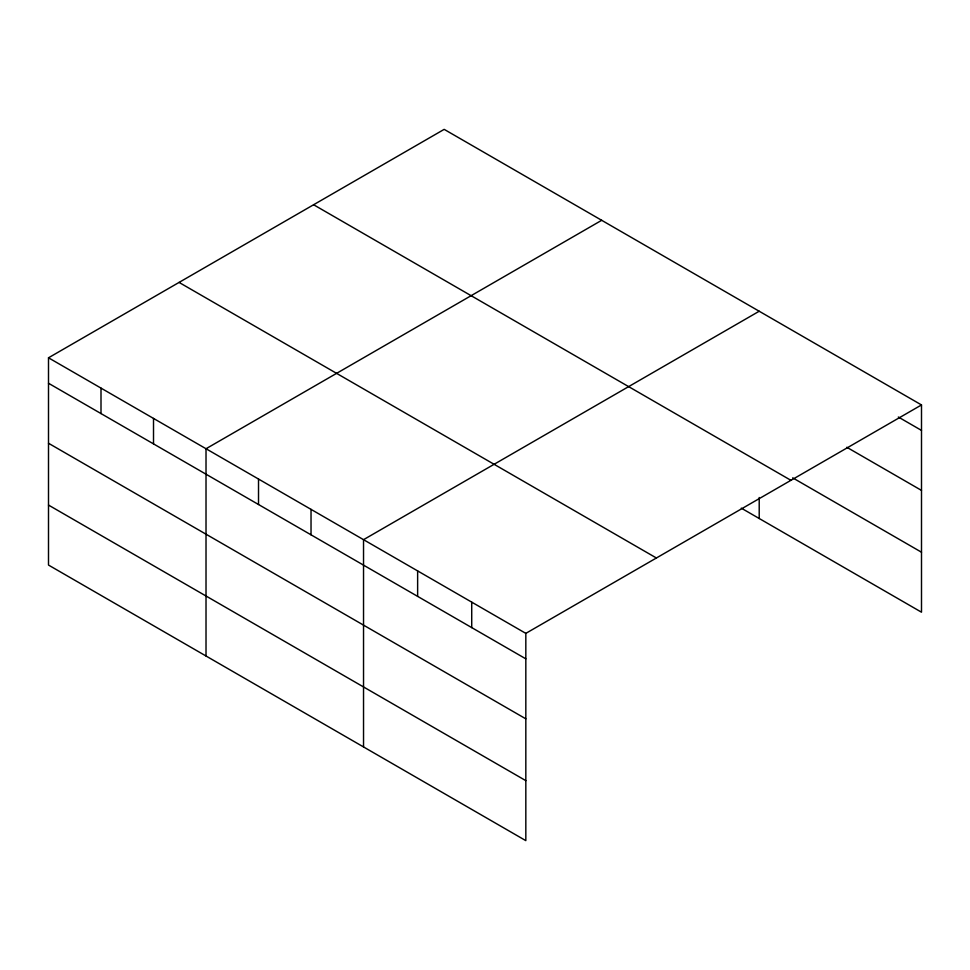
<?xml version="1.0" encoding="UTF-8"?>
<svg xmlns="http://www.w3.org/2000/svg" width="970" height="970" viewBox="0 0 970 970"><rect width="100%" height="100%" fill="white"/><g stroke="black" fill="none" stroke-linecap="round" stroke-linejoin="round"><path stroke-width="1.45" d="M525.825 718.831L525.825 633.374L48.5 357.797L48.5 565.061L525.825 840.638L525.825 718.831L48.5 443.254M741.286 508.147L921.5 612.203L921.5 404.939L444.175 129.362L48.5 357.797M601.691 220.299L206.016 448.746L206.016 656.011M759.207 311.237L363.532 539.684L363.532 746.948M525.825 633.374L921.5 404.939M898.317 417.015L921.5 430.401M846.798 447.267L921.5 490.396M792.696 477.846L921.5 552.209M313.601 204.743L790.926 480.32M179.074 282.415L656.399 557.992M48.5 383.259L525.825 658.836M48.5 505.067L525.825 780.644M759.207 497.501L759.207 518.501M471.723 602.152L471.723 627.614M417.633 570.918L417.633 596.38M311.03 509.371L311.03 534.834M258.517 479.059L258.517 504.521M153.515 418.434L153.515 443.896M101.001 388.109L101.001 413.572"/></g></svg>
